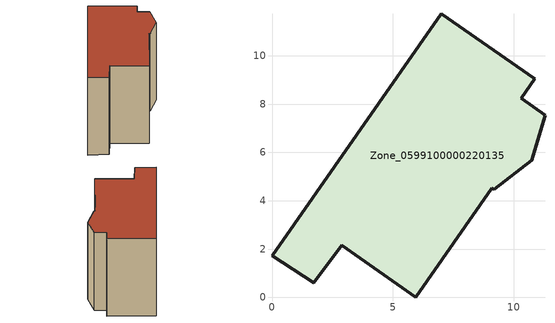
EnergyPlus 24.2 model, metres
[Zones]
Zone_0599100000220135
 floor ground (C_G): 1.73,0.61 0,1.71 7.01,11.74 10.88,9.04 10.31,8.23 11.3,7.53 10.75,5.68 9.19,4.47 9.09,4.51 5.95,0 2.88,2.15 z0
 wall outside (C_F): 11.3,7.53 10.31,8.23 10.88,9.04 7.01,11.74 0,1.71 1.73,0.61 2.88,2.15 5.95,0 9.09,4.51 9.19,4.47 10.75,5.68 11.3,7.53 z0:8.9
 roof outside (C_R): 9.09,4.51 9.19,4.47 10.75,5.68 11.3,7.53 10.31,8.23 10.88,9.04 7.01,11.74 0,1.71 1.73,0.61 2.88,2.15 5.95,0 z8.9
[BUILDING]
Pand.0599100000220135: North Axis=0; Terrain=City; Loads Convergence Tolerance Value=0.04; Temperature Convergence Tolerance Value=0.4; Solar Distribution=FullExterior; Maximum Number of Warmup Days=25; Minimum Number of Warmup Days=1
[Site:Location]
Rotterdam.The.Hague.AP_ZH_NLD Design_Conditions: Latitude=51.96; Longitude=4.45; Time Zone=1; Elevation=-4.5
[SITE:GROUNDTEMPERATURE:BUILDINGSURFACE]
18, 18, 18, 18, 18, 18, 18, 18, 18, 18, 18, 18
[MATERIAL] Thermal Absorptance=0.9; Solar Absorptance=0.7; Visible Absorptance=0.7
Name | Roughness | Thickness | Conductivity | Density | Specific Heat
G.TC.1946 | MediumSmooth | 0.15 | 1 | 540 | 1210
F.TC.1946 | Rough | 0.3 | 0.857143 | 1920 | 840
R.TC.1946 | MediumRough | 0.2 | 0.909091 | 1500 | 1000
[CONSTRUCTION]
C_G: G.TC.1946
C_F: F.TC.1946
C_R: R.TC.1946
[ZONE]
Zone_0599100000220135: Type=1; Multiplier=1; Ceiling Height=Autocalculate; Volume=Autocalculate; Floor Area=autocalculate; Part of Total Floor Area=Yes
[ZONEINFILTRATION:DESIGNFLOWRATE]
Infil_Zone_0599100000220135: Zone or ZoneList or Space or SpaceList=Zone_0599100000220135; Schedule=AlwaysOn; Design Flow Rate Calculation Method=Flow/Area; Flow Rate per Floor Area=0.003; Constant Term Coefficient=1; Temperature Term Coefficient=0; Velocity Term Coefficient=0; Velocity Squared Term Coefficient=0
[HVACTEMPLATE:ZONE:IDEALLOADSAIRSYSTEM]
Zone_0599100000220135: Maximum Heating Supply Air Temperature=50; Minimum Cooling Supply Air Temperature=13; Maximum Heating Supply Air Humidity Ratio=0.0156; Minimum Cooling Supply Air Humidity Ratio=0.0077; Heating Limit=NoLimit; Cooling Limit=NoLimit; Dehumidification Control Type=ConstantSensibleHeatRatio; Cooling Sensible Heat Ratio=0.7; Dehumidification Setpoint=60; Humidification Control Type=None; Humidification Setpoint=30; Outdoor Air Method=None; Outdoor Air Flow Rate per Person=0.00944; Outdoor Air Flow Rate per Zone Floor Area=0; Outdoor Air Flow Rate per Zone=0; Demand Controlled Ventilation Type=None; Outdoor Air Economizer Type=NoEconomizer; Heat Recovery Type=None; Sensible Heat Recovery Effectiveness=0.7; Latent Heat Recovery Effectiveness=0.65
[ZONECONTROL:THERMOSTAT]
ThermostatControl_Zone_0599100000220135: Zone or ZoneList=Zone_0599100000220135; Control Type Schedule=DualSetpointControlType; Control 1=Thermostat_Zone_0599100000220135; Temperature Difference Between Cutout And Setpoint=0
[THERMOSTATSETPOINT:DUALSETPOINT]
Thermostat_Zone_0599100000220135: Heating Setpoint Temperature Schedule=HeatingSetpoint_Zone_0599100000220135; Cooling Setpoint Temperature Schedule=CoolingSetpoint_Zone_0599100000220135
[SCHEDULE:COMPACT]
HeatingSetpoint_Zone_0599100000220135: Through: 12/31, For: AllDays, Until: 24:00, 21
CoolingSetpoint_Zone_0599100000220135: Through: 12/31, For: AllDays, Until: 24:00, 24
DualSetpointControlType: Through: 12/31, For: AllDays, Until: 24:00, 4
AlwaysOn: Through: 12/31, For: AllDays, Until: 24:00, 1
